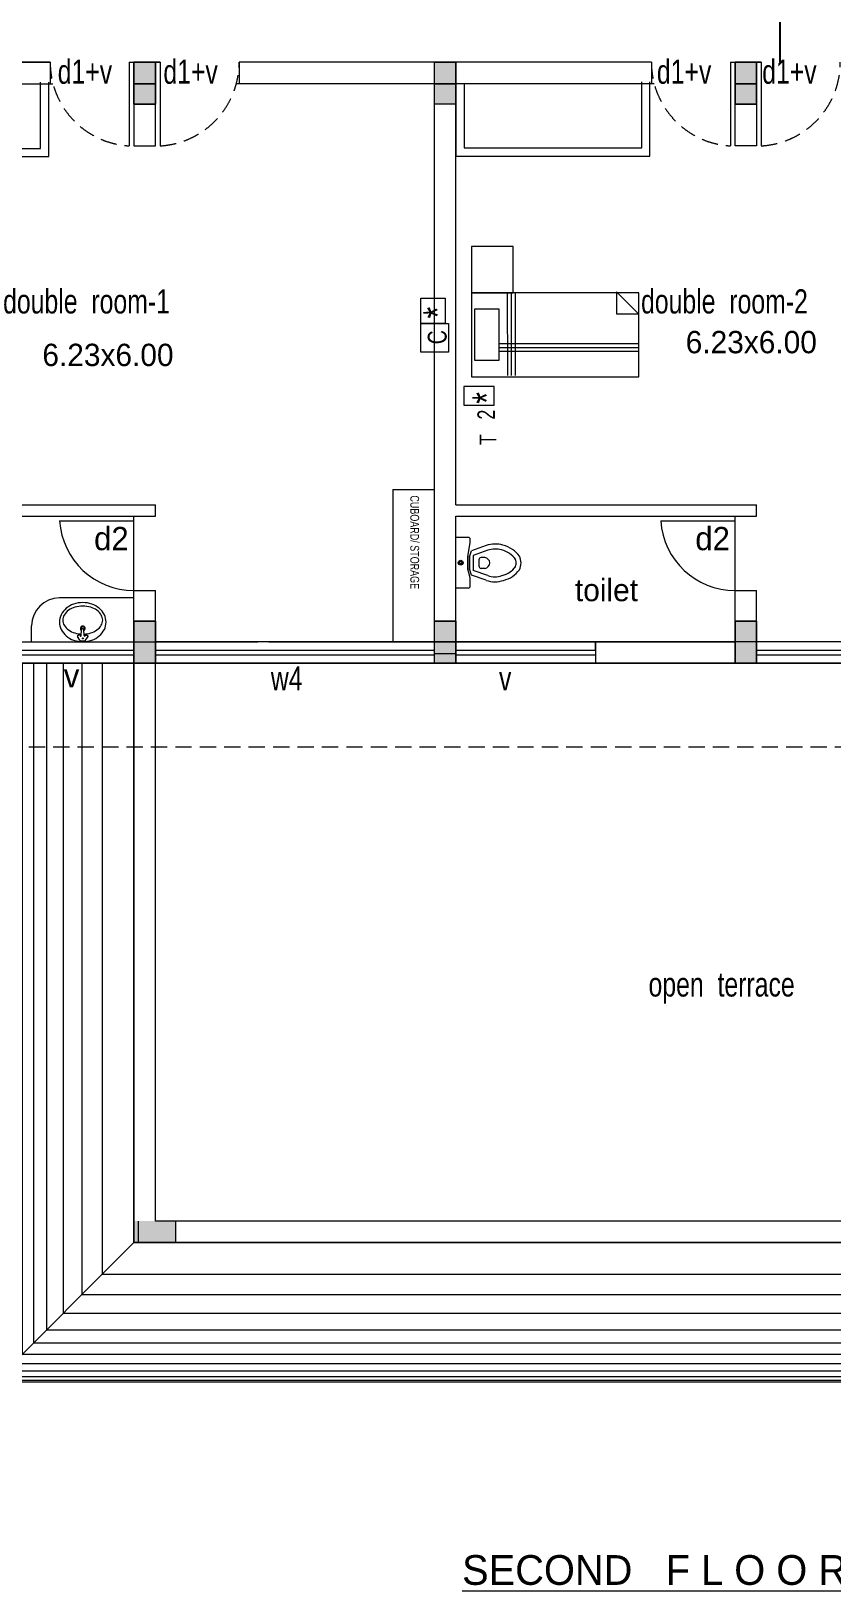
# Model space of a CAD drawing. Header units: metres. Extents: x 191982 to 427160, y -8904 to 80370.
# Drawn here: x 391584 to 400186, y -6639 to 10131 of the extents above; entities that cross this region are included whole.
import ezdxf

# ---------------------------------------------------------------- set-up
doc = ezdxf.new("R2010")
doc.units = ezdxf.units.M
doc.header["$LTSCALE"] = 700
doc.header["$MEASUREMENT"] = 0
doc.header["$PDMODE"] = 32
doc.linetypes.add('DASHED2', pattern=[0.375, 0.25, -0.125])
doc.layers.get('0').update_dxf_attribs({"lineweight": 9})
doc.layers.get('Defpoints').update_dxf_attribs({"lineweight": 9})
for name, color, linetype, lineweight in [('COLUMN', 7, 'Continuous', 9), ('FIRST FLOOR', 7, 'Continuous', 9), ('FURNITURE', 7, 'Continuous', 9), ('MAIN GATE', 7, 'Continuous', 9), ('NEW PLANS', 7, 'Continuous', 9), ('PLAN', 7, 'Continuous', 9)]:
    doc.layers.add(name, color=color, linetype=linetype, lineweight=lineweight)
doc.styles.add('RVR', font='MOD20.TTF')
doc.styles.get("Standard").update_dxf_attribs({"font": 'swisscl.ttf'})
doc.dimstyles.get("Standard").update_dxf_attribs({"dimtxt": 0.23, "dimasz": 0.23, "dimexe": 0.05, "dimexo": 0.05, "dimgap": 0.06, "dimtad": 0, "dimzin": 0, "dimdsep": 46, "dimtxsty": 'Standard', "dimcen": 0, "dimse1": 1, "dimse2": 1, "dimadec": 0, "dimazin": 0, "dimtfac": 1, "dimtofl": 0, "dimtmove": 2, "dimatfit": 0, "dimfxl": 0.18, "dimtolj": 1, "dimtzin": 0, "dimarcsym": 0})

# ---------------------------------------------------------------- blocks, each defined once
blk = doc.blocks.new('*D44')
at = {"layer": 'Defpoints', "color": 0, "transparency": 16777216}
for p in [(399632, 12797), (400094, 12797), (400094, 9797)]:
    blk.add_point(p, dxfattribs=at)
at = {"layer": 'NEW PLANS', "color": 0, "lineweight": -2, "transparency": 16777216}
for p, q in [((399632, 12796), (399632, 11297)), ((399632, 9797), (399632, 11296))]:
    blk.add_line(p, q, dxfattribs=at)
at = {"layer": 'NEW PLANS', "color": 0, "transparency": 16777216}
for points in [[(399632, 12796), (399632, 12796), (399632, 12797)], [(399632, 9797), (399632, 9797), (399632, 9797)]]:
    blk.add_solid(points, dxfattribs=at)
at = {"layer": 'NEW PLANS', "color": 0, "transparency": 16777216, "insert": (399632, 11297), "char_height": 0.23, "attachment_point": 5, "rotation": 90}
blk.add_mtext('\\A1;3000.00', dxfattribs=at)
blk = doc.blocks.new('BASIN')
at = {"layer": 'PLAN'}
for p, q in [((-0.066, 0.016), (-0.128, 0.012)), ((-0.073, 0.04), (-0.062, 0.056)), ((-0.063, 0.027), (-0.072, 0.033)), ((-0.016, 0.031), (-0.055, 0.058)), ((-0.01, -0.019), (-0.01, 0.019)), ((-0.066, -0.016), (-0.128, -0.012)), ((-0.073, -0.04), (-0.062, -0.056)), ((-0.063, -0.027), (-0.072, -0.033)), ((-0.016, -0.031), (-0.055, -0.058))]:
    blk.add_line(p, q, dxfattribs=at)
blk.add_lwpolyline([(-0.21, -0.25, 0.114941), (-0.132, -0.232, 0.103853), (-0.062, -0.177, 0.091249), (-0.016, -0.098, 0.083978), (0, 0, 0.083978), (-0.016, 0.098, 0.091249), (-0.062, 0.177, 0.103853), (-0.132, 0.232, 0.114941), (-0.21, 0.25, 0.114941), (-0.289, 0.232, 0.103853), (-0.359, 0.177, 0.091249), (-0.404, 0.098, 0.083978), (-0.42, 0, 0.083978), (-0.404, -0.098, 0.091249), (-0.359, -0.177, 0.103853), (-0.289, -0.232, 0.114941)], format="xyb", close=True, dxfattribs=at)
for points in [[(-0.082, 0.015, 0.058321), (-0.094, 0.085, 0.08231), (-0.126, 0.152, 0.106842), (-0.177, 0.199, 0.134388), (-0.232, 0.214, 0.134388), (-0.286, 0.199, 0.106842), (-0.338, 0.152, 0.08231), (-0.37, 0.085, 0.070665), (-0.382, 0)], [(-0.382, 0, 0.070665), (-0.37, -0.085, 0.08231), (-0.338, -0.152, 0.106842), (-0.286, -0.199, 0.134388), (-0.232, -0.214, 0.134388), (-0.177, -0.199, 0.106842), (-0.126, -0.152, 0.08231), (-0.094, -0.085, 0.058296), (-0.082, -0.015)]]:
    blk.add_lwpolyline(points, format="xyb", dxfattribs=at)
for radius in [0.00569, 0.00369]:
    blk.add_circle((-0.035, 0), radius, dxfattribs=at)
for centre, radius, start, end in [((-0.142, 0), 0.0257, 30.8964, 331.2082), ((-0.142, 0), 0.0188, 42.6613, 320.6475), ((-0.128, 0), 0.0123, 89.7573, 270.2427), ((-0.069, 0.037), 0.005, 145.9627, 235.9627), ((-0.066, 0.022), 0.0059, 268.9223, 55.3976), ((-0.058, 0.053), 0.005, 55.9627, 145.9627), ((-0.025, 0.02), 0.0144, 358.4, 54.5147), ((-0.069, -0.037), 0.005, 123.9181, 214.0373), ((-0.066, -0.022), 0.0059, 304.6024, 91.0777), ((-0.058, -0.053), 0.005, 214.0373, 304.0009), ((-0.025, -0.02), 0.0144, 305.4853, 1.6)]:
    blk.add_arc(centre, radius, start, end, dxfattribs=at)
blk = doc.blocks.new('EWC')
at = {"layer": 'COLUMN'}
blk.add_line((-0.273, 0), (0.273, 0), dxfattribs=at)
at = {"layer": 'PLAN'}
for p, q in [((-0.273, -0.132), (-0.273, 0)), ((0.273, -0.132), (0.273, 0)), ((-0.251, -0.153), (-0.164, -0.153)), ((-0.189, -0.325), (-0.134, -0.167)), ((-0.164, -0.153), (-0.068, -0.126)), ((-0.134, -0.167), (-0.065, -0.147)), ((-0.068, -0.126), (0.068, -0.126)), ((0.068, -0.126), (-0.068, -0.126)), ((0.065, -0.147), (-0.065, -0.147)), ((0.065, -0.147), (0.129, -0.166)), ((0.068, -0.126), (0.214, -0.153)), ((0.185, -0.325), (0.129, -0.166)), ((0.214, -0.153), (0.251, -0.153)), ((-0.139, -0.343), (-0.083, -0.184)), ((0.079, -0.184), (-0.083, -0.184)), ((-0.06, -0.272), (-0.06, -0.311)), ((0.03, -0.245), (-0.034, -0.245)), ((0.056, -0.311), (0.056, -0.272)), ((0.134, -0.343), (0.079, -0.184))]:
    blk.add_line(p, q, dxfattribs=at)
for radius in [0.026, 0.0118]:
    blk.add_circle((0, -0.051), radius, dxfattribs=at)
for centre, radius, start, end in [((-0.251, -0.132), 0.0216, 180, 270), ((-0.014, -0.049), 0.0036, 90.2071, 251.7929), ((-0.013, -0.057), 0.0036, 126.2071, 287.7929), ((0, -0.051), 0.0153, 184.4559, 193.5441), ((0, -0.051), 0.0153, 220.4559, 229.5441), ((-0.006, -0.064), 0.0036, 162.2071, 323.7929), ((0, -0.051), 0.0153, 256.4559, 265.5441), ((0.002, -0.065), 0.0036, 198.2071, 359.7929), ((0, -0.051), 0.0153, 292.4559, 301.5441), ((0.01, -0.061), 0.0036, 234.2071, 35.7929), ((0, -0.051), 0.0153, 328.4559, 337.5441), ((0.014, -0.053), 0.0036, 270.2071, 71.7929), ((0.251, -0.132), 0.0216, 270, 360), ((0.083, -0.418), 0.288, 161.1646, 180), ((-0.034, -0.272), 0.0263, 90, 180), ((0.005, -0.298), 0.067, 190.924, 265.0214), ((-0.011, -0.298), 0.0682, 279.0784, 348.785), ((0.03, -0.272), 0.0263, 360, 90), ((-0.087, -0.418), 0.288, 360, 18.8354), ((0.083, -0.418), 0.288, 180, 198.8354), ((0.083, -0.418), 0.234, 161.1646, 180), ((0.083, -0.418), 0.234, 180, 198.8354), ((0.16, -0.418), 0.308, 194.9626, 211.7838), ((0, -0.365), 0.000539, 260.7056, 283.4198), ((-0.181, -0.403), 0.33, 327.6462, 344.7553), ((-0.087, -0.418), 0.234, 360, 18.8354), ((-0.019, -0.432), 0.166, 341.1646, 3.7754), ((-0.019, -0.432), 0.22, 341.1646, 3.7754), ((0.16, -0.418), 0.362, 194.9626, 211.7838), ((0.107, -0.432), 0.309, 214.6359, 233.9389), ((0.107, -0.432), 0.255, 214.6359, 233.9389), ((-0.002, -0.537), 0.109, 243.2988, 270), ((-0.002, -0.537), 0.109, 270, 296.7012), ((-0.111, -0.432), 0.255, 306.0611, 325.3641), ((-0.111, -0.432), 0.309, 306.0611, 325.3641), ((-0.181, -0.403), 0.384, 327.6462, 344.7553), ((-0.002, -0.537), 0.162, 243.2988, 270), ((-0.002, -0.537), 0.162, 270, 296.7012)]:
    blk.add_arc(centre, radius, start, end, dxfattribs=at)
blk = doc.blocks.new('A$C68D14229')
for p, q in [((0.53, 0.15), (0.53, 72.15)), ((0.53, 72.15), (36.53, 72.15)), ((36.53, 72.15), (36.53, 0.15)), ((22.29, 60.4), (22.29, 0.15)), ((23.96, 60.4), (23.96, 0.15)), ((25.62, 60.4), (25.62, 0.15)), ((0.53, 56.71), (36, 56.69)), ((0.53, 55.02), (36, 55.02)), ((0.53, 53.36), (36, 53.36)), ((0.11, 9.73), (9.63, 0.15)), ((9.63, 9.58), (0.11, 9.58)), ((9.63, 0), (9.63, 9.58)), ((36.53, 0.15), (0.53, 0.15))]:
    blk.add_line(p, q)
blk.add_lwpolyline([(29.63, 70.7), (7.38, 70.7), (7.38, 60.4), (29.63, 60.4)], close=True)

msp = doc.modelspace()

# ---------------------------------------------------------------- hatches: boundary and pattern name
at = {"layer": 'NEW PLANS'}
for points in [[(392687.772, 9576.692), (392687.772, 9796.692), (392917.772, 9796.692), (392917.772, 9576.692)], [(392687.772, 9576.692), (392687.772, 9796.692), (392917.772, 9796.692), (392917.772, 9576.692)], [(392687.772, 9566.692), (392917.772, 9566.692), (392917.772, 9796.692), (392687.772, 9796.692)], [(392917.772, 9566.692), (392687.772, 9566.692), (392687.772, 9796.692), (392917.772, 9796.692)], [(392687.772, 9576.692), (392687.772, 9796.692), (392917.772, 9796.692), (392917.772, 9576.692)], [(392687.772, 9566.692), (392917.772, 9566.692), (392917.772, 9796.692), (392687.772, 9796.692)], [(392687.772, 9566.692), (392917.772, 9566.692), (392917.772, 9796.692), (392687.772, 9796.692)], [(392687.772, 9566.692), (392917.772, 9566.692), (392917.772, 9796.692), (392687.772, 9796.692)], [(392687.772, 9566.692), (392917.772, 9566.692), (392917.772, 9796.692), (392687.772, 9796.692)], [(392917.772, 9566.692), (392687.772, 9566.692), (392687.772, 9796.692), (392917.772, 9796.692)], [(395917.772, 9576.692), (395917.772, 9796.692), (396147.772, 9796.692), (396147.772, 9576.692)], [(399147.772, 9576.692), (399147.772, 9796.692), (399377.772, 9796.692), (399377.772, 9576.692)], [(399147.772, 9566.692), (399377.772, 9566.692), (399377.772, 9796.692), (399147.772, 9796.692)], [(399147.772, 9566.692), (399377.772, 9566.692), (399377.772, 9796.692), (399147.772, 9796.692)], [(399147.772, 9566.692), (399377.772, 9566.692), (399377.772, 9796.692), (399147.772, 9796.692)], [(399147.772, 9566.692), (399377.772, 9566.692), (399377.772, 9796.692), (399147.772, 9796.692)], [(399377.772, 9566.692), (399147.772, 9566.692), (399147.772, 9796.692), (399377.772, 9796.692)], [(392687.772, 9576.692), (392917.772, 9576.692), (392917.772, 9346.692), (392687.772, 9346.692)], [(392687.772, 9576.692), (392917.772, 9576.692), (392917.772, 9346.692), (392687.772, 9346.692)], [(392687.772, 9576.692), (392917.772, 9576.692), (392917.772, 9346.692), (392687.772, 9346.692)], [(392687.772, 9566.692), (392687.772, 9346.692), (392917.772, 9346.692), (392917.772, 9566.692)], [(392917.772, 9566.692), (392917.772, 9346.692), (392687.772, 9346.692), (392687.772, 9566.692)], [(392687.772, 9566.692), (392687.772, 9346.692), (392917.772, 9346.692), (392917.772, 9566.692)], [(392687.772, 9566.692), (392687.772, 9346.692), (392917.772, 9346.692), (392917.772, 9566.692)], [(392687.772, 9566.692), (392687.772, 9346.692), (392917.772, 9346.692), (392917.772, 9566.692)], [(392687.772, 9566.692), (392687.772, 9346.692), (392917.772, 9346.692), (392917.772, 9566.692)], [(392917.772, 9566.692), (392917.772, 9346.692), (392687.772, 9346.692), (392687.772, 9566.692)], [(395917.772, 9576.692), (396147.772, 9576.692), (396147.772, 9346.692), (395917.772, 9346.692)], [(399147.772, 9576.692), (399377.772, 9576.692), (399377.772, 9346.692), (399147.772, 9346.692)], [(399147.772, 9566.692), (399147.772, 9346.692), (399377.772, 9346.692), (399377.772, 9566.692)], [(399147.772, 9566.692), (399147.772, 9346.692), (399377.772, 9346.692), (399377.772, 9566.692)], [(399147.772, 9566.692), (399147.772, 9346.692), (399377.772, 9346.692), (399377.772, 9566.692)], [(399147.772, 9566.692), (399147.772, 9346.692), (399377.772, 9346.692), (399377.772, 9566.692)], [(399377.772, 9566.692), (399377.772, 9346.692), (399147.772, 9346.692), (399147.772, 9566.692)], [(392687.772, 3566.692), (392687.772, 3786.692), (392917.772, 3786.692), (392917.772, 3566.692)], [(392917.772, 3566.692), (392687.772, 3566.692), (392687.772, 3786.692), (392917.772, 3786.692)], [(392917.772, 3566.692), (392687.772, 3566.692), (392687.772, 3786.692), (392917.772, 3786.692)], [(392687.772, 3566.692), (392917.772, 3566.692), (392917.772, 3786.692), (392687.772, 3786.692)], [(392687.772, 3566.692), (392917.772, 3566.692), (392917.772, 3786.692), (392687.772, 3786.692)], [(395917.772, 3566.692), (395917.772, 3786.692), (396147.772, 3786.692), (396147.772, 3566.692)], [(399147.772, 3566.692), (399147.772, 3786.692), (399377.772, 3786.692), (399377.772, 3566.692)], [(399147.772, 3566.692), (399147.772, 3786.692), (399377.772, 3786.692), (399377.772, 3566.692)], [(399377.772, 3566.692), (399147.772, 3566.692), (399147.772, 3786.692), (399377.772, 3786.692)], [(399377.772, 3566.692), (399147.772, 3566.692), (399147.772, 3786.692), (399377.772, 3786.692)], [(399147.772, 3566.692), (399377.772, 3566.692), (399377.772, 3786.692), (399147.772, 3786.692)], [(399147.772, 3566.692), (399377.772, 3566.692), (399377.772, 3786.692), (399147.772, 3786.692)], [(392687.772, 3566.692), (392917.772, 3566.692), (392917.772, 3336.692), (392687.772, 3336.692)], [(392917.772, 3336.692), (392687.772, 3336.692), (392687.772, 3566.692), (392917.772, 3566.692)], [(392917.772, 3336.692), (392687.772, 3336.692), (392687.772, 3566.692), (392917.772, 3566.692)], [(392687.772, 3336.692), (392917.772, 3336.692), (392917.772, 3566.692), (392687.772, 3566.692)], [(392687.772, 3336.692), (392917.772, 3336.692), (392917.772, 3566.692), (392687.772, 3566.692)], [(395917.772, 3566.692), (396147.772, 3566.692), (396147.772, 3336.692), (395917.772, 3336.692)], [(399147.772, 3566.692), (399377.772, 3566.692), (399377.772, 3336.692), (399147.772, 3336.692)], [(399147.772, 3566.692), (399377.772, 3566.692), (399377.772, 3336.692), (399147.772, 3336.692)], [(399377.772, 3336.692), (399147.772, 3336.692), (399147.772, 3566.692), (399377.772, 3566.692)], [(399377.772, 3336.692), (399147.772, 3336.692), (399147.772, 3566.692), (399377.772, 3566.692)], [(399147.772, 3336.692), (399377.772, 3336.692), (399377.772, 3566.692), (399147.772, 3566.692)], [(399147.772, 3336.692), (399377.772, 3336.692), (399377.772, 3566.692), (399147.772, 3566.692)]]:
    msp.add_hatch(color=256, dxfattribs=at).paths.add_polyline_path(points)
at = {"layer": 'PLAN'}
msp.add_hatch(color=256, dxfattribs=at).paths.add_polyline_path([(393137.772, -2893.308), (393137.772, -2663.308), (392917.772, -2663.308), (392687.772, -2663.308), (392687.772, -2893.308)])

# ---------------------------------------------------------------- linework, layer by layer
for points in [[(395771.461, 6987.169), (395771.461, 7259.976), (396033.203, 7259.976), (396033.203, 6987.169)], [(395771.461, 6680.261), (395771.461, 6987.169), (396065.921, 6987.169), (396065.921, 6680.261)], [(396232.33, 6309.087), (396232.33, 6111.291), (396556.796, 6111.291), (396556.796, 6309.087)]]:
    msp.add_lwpolyline(points, close=True)
at = {"layer": 'FURNITURE'}
for p, q in [((391684.242, 8871.353), (391684.242, 9581.329)), ((391771.999, 8783.595), (391771.999, 9581.329)), ((396147.772, 9571.692), (396147.772, 8788.595)), ((396235.529, 9571.692), (396235.529, 8876.353)), ((398144.242, 8876.353), (398144.242, 9586.329)), ((398231.999, 8788.595), (398231.999, 9586.329)), ((389687.772, 8783.595), (391771.999, 8783.595)), ((389775.529, 8871.353), (391684.242, 8871.353)), ((396147.772, 8788.595), (398231.999, 8788.595)), ((396235.529, 8876.353), (398144.242, 8876.353)), ((395467.772, 5201.718), (395467.772, 3566.692)), ((395467.772, 5201.718), (395917.772, 5201.718)), ((395467.772, 3566.692), (395917.772, 3566.692))]:
    msp.add_line(p, q, dxfattribs=at)
msp.add_lwpolyline([(396763.694, 7816.303), (396313.694, 7816.303), (396313.694, 7316.303), (396763.694, 7316.303)], close=True, dxfattribs=at)
at = {"layer": 'MAIN GATE'}
for p, q in [((392917.772, 4916.692), (392917.772, 5036.692)), ((396147.772, 5036.692), (399377.772, 5036.692)), ((399377.772, 4916.692), (399377.772, 5036.692)), ((392687.772, 4916.692), (392917.772, 4916.692)), ((392687.772, 4116.692), (392687.772, 4916.692)), ((396147.772, 4916.692), (399377.772, 4916.692)), ((399147.772, 3786.692), (399147.772, 4916.692)), ((399147.772, 4916.692), (399377.772, 4916.692)), ((399147.772, 4116.692), (399147.772, 4916.692)), ((392687.772, 4036.692), (391887.772, 4036.692)), ((392687.772, 3786.692), (392687.772, 4116.692)), ((392687.772, 4116.692), (392917.772, 4116.692)), ((392917.772, 3786.692), (392917.772, 4116.692)), ((399147.772, 4116.692), (399377.772, 4116.692)), ((399377.772, 3786.692), (399377.772, 4116.692)), ((391587.772, 3566.692), (391587.772, 3736.692)), ((392687.772, 3336.692), (392687.772, 3566.692)), ((396147.772, 3426.692), (396147.772, 3566.692)), ((396147.772, 3566.692), (396147.772, 3336.692)), ((397647.772, 3476.692), (397647.772, 3566.692)), ((397647.772, 3566.692), (397647.772, 3336.692)), ((391187.772, 3476.692), (392687.772, 3476.692)), ((391187.772, 3426.692), (392687.772, 3426.692)), ((392917.772, 3476.692), (395917.772, 3476.692)), ((392917.772, 3426.692), (395917.772, 3426.692)), ((396147.772, 3476.692), (397647.772, 3476.692)), ((396147.772, 3426.692), (397647.772, 3426.692)), ((399377.772, 3476.692), (402377.772, 3476.692)), ((399377.772, 3426.692), (402377.772, 3426.692)), ((392917.772, 3336.692), (394137.772, 3336.692)), ((399147.772, 3336.692), (397927.772, 3336.692)), ((399377.772, 3336.692), (400597.772, 3336.692))]:
    msp.add_line(p, q, dxfattribs=at)
for points in [[(392687.772, 8898.082), (392917.772, 8898.082), (392917.772, 9346.692), (392687.772, 9346.692)], [(399377.772, 8898.082), (399147.772, 8898.082), (399147.772, 9346.692), (399377.772, 9346.692)]]:
    msp.add_lwpolyline(points, close=True, dxfattribs=at)
at = {"layer": 'MAIN GATE', "linetype": 'DASHED2'}
for centre, start, end in [((392687.772, 9796.692), 180, 266.8152615), ((392917.772, 9796.692), 273.1847385, 0), ((399147.772, 9796.692), 180, 266.8152615), ((399377.772, 9796.692), 273.1847385, 0)]:
    msp.add_arc(centre, 900, start, end, dxfattribs=at)
at = {"layer": 'MAIN GATE'}
for centre, radius, start, end in [((392687.772, 4916.692), 800, 183.5833217, 270), ((399147.772, 4916.692), 800, 183.5833217, 270), ((391887.772, 3736.692), 300, 90, 180)]:
    msp.add_arc(centre, radius, start, end, dxfattribs=at)
at = {"layer": 'NEW PLANS'}
for p, q in [((391787.772, 9796.692), (389687.772, 9796.692)), ((389687.772, 9796.692), (391787.772, 9796.692)), ((391787.772, 9796.692), (391787.772, 9566.692)), ((392637.772, 9796.692), (392637.772, 8898.082)), ((392637.772, 9796.692), (392687.772, 9796.692)), ((392917.772, 9796.692), (392687.772, 9796.692)), ((392687.772, 9796.692), (392917.772, 9796.692)), ((392917.772, 9796.692), (392687.772, 9796.692)), ((392917.772, 9796.692), (392687.772, 9796.692)), ((392917.772, 9796.692), (392687.772, 9796.692)), ((392687.772, 9346.692), (392687.772, 9796.692)), ((392687.772, 9796.692), (392917.772, 9796.692)), ((392917.772, 9796.692), (392687.772, 9796.692)), ((392687.772, 9796.692), (392687.772, 9346.692)), ((392687.772, 9796.692), (392687.772, 9346.692)), ((392687.772, 9796.692), (392687.772, 9346.692)), ((392687.772, 9796.692), (392687.772, 9346.692)), ((392687.772, 9796.692), (392687.772, 9346.692)), ((392687.772, 9796.692), (392687.772, 9346.692)), ((392687.772, 9796.692), (392967.772, 9796.692)), ((392917.772, 9346.692), (392917.772, 9796.692)), ((392917.772, 9346.692), (392917.772, 9796.692)), ((392917.772, 9796.692), (392917.772, 9346.692)), ((392917.772, 9796.692), (392917.772, 9346.692)), ((392917.772, 9796.692), (392917.772, 9346.692)), ((392917.772, 9796.692), (392917.772, 9346.692)), ((392917.772, 9796.692), (392917.772, 9346.692)), ((392917.772, 9796.692), (392917.772, 9346.692)), ((392967.772, 9796.692), (392917.772, 9796.692)), ((392967.772, 9796.692), (392917.772, 9796.692)), ((392917.772, 9346.692), (392917.772, 9796.692)), ((392917.772, 9796.692), (392917.772, 9346.692)), ((392917.772, 9796.692), (392917.772, 9346.692)), ((392917.772, 9796.692), (392917.772, 9346.692)), ((392917.772, 9796.692), (392917.772, 9346.692)), ((392917.772, 9796.692), (392917.772, 9346.692)), ((392917.772, 9796.692), (392917.772, 9346.692)), ((392967.772, 9796.692), (392917.772, 9796.692)), ((392967.772, 9796.692), (392967.772, 8898.082)), ((398247.772, 9796.692), (393817.772, 9796.692)), ((393817.772, 9796.692), (393817.772, 9566.692)), ((396147.772, 9796.692), (395917.772, 9796.692)), ((395917.772, 9346.692), (395917.772, 9796.692)), ((395917.772, 9796.692), (396147.772, 9796.692)), ((396147.772, 9796.692), (395917.772, 9796.692)), ((396147.772, 9346.692), (396147.772, 9796.692)), ((396147.772, 5036.692), (396147.772, 9796.692)), ((398247.772, 9796.692), (398247.772, 9566.692)), ((399097.772, 9796.692), (399097.772, 8898.082)), ((399097.772, 9796.692), (399147.772, 9796.692)), ((399377.772, 9796.692), (399147.772, 9796.692)), ((399147.772, 9346.692), (399147.772, 9796.692)), ((399147.772, 9796.692), (399377.772, 9796.692)), ((399377.772, 9796.692), (399147.772, 9796.692)), ((399147.772, 9796.692), (399147.772, 9346.692)), ((399147.772, 9796.692), (399147.772, 9346.692)), ((399147.772, 9796.692), (399147.772, 9346.692)), ((399147.772, 9796.692), (399147.772, 9346.692)), ((399147.772, 9796.692), (399147.772, 9346.692)), ((399147.772, 9796.692), (399147.772, 9346.692)), ((399147.772, 9796.692), (399427.772, 9796.692)), ((399377.772, 9346.692), (399377.772, 9796.692)), ((399377.772, 9796.692), (399377.772, 9346.692)), ((399377.772, 9796.692), (399377.772, 9346.692)), ((399377.772, 9796.692), (399377.772, 9346.692)), ((399377.772, 9796.692), (399377.772, 9346.692)), ((399377.772, 9796.692), (399377.772, 9346.692)), ((399377.772, 9796.692), (399377.772, 9346.692)), ((399427.772, 9796.692), (399377.772, 9796.692)), ((399427.772, 9796.692), (399377.772, 9796.692)), ((399377.772, 9346.692), (399377.772, 9796.692)), ((399377.772, 9796.692), (399377.772, 9346.692)), ((399377.772, 9796.692), (399377.772, 9346.692)), ((399377.772, 9796.692), (399377.772, 9346.692)), ((399377.772, 9796.692), (399377.772, 9346.692)), ((399377.772, 9796.692), (399377.772, 9346.692)), ((399377.772, 9796.692), (399377.772, 9346.692)), ((399427.772, 9796.692), (399377.772, 9796.692)), ((399427.772, 9796.692), (399427.772, 8898.082)), ((389687.772, 9566.692), (391817.657, 9566.692)), ((392917.772, 9566.692), (392687.772, 9566.692)), ((392687.772, 9566.692), (392917.772, 9566.692)), ((392687.772, 9566.692), (392917.772, 9566.692)), ((392917.772, 9566.692), (392687.772, 9566.692)), ((392687.772, 9566.692), (392917.772, 9566.692)), ((392687.772, 9566.692), (392917.772, 9566.692)), ((398277.657, 9566.692), (393787.887, 9566.692)), ((396147.772, 9566.692), (395917.772, 9566.692)), ((395917.772, 9566.692), (396147.772, 9566.692)), ((399377.772, 9566.692), (399147.772, 9566.692)), ((399147.772, 9566.692), (399377.772, 9566.692)), ((399147.772, 9566.692), (399377.772, 9566.692)), ((392917.772, 9346.692), (392687.772, 9346.692)), ((392687.772, 9346.692), (392917.772, 9346.692)), ((392917.772, 9346.692), (392687.772, 9346.692)), ((392917.772, 9346.692), (392687.772, 9346.692)), ((392917.772, 9346.692), (392687.772, 9346.692)), ((392917.772, 9346.692), (392687.772, 9346.692)), ((392687.772, 9346.692), (392917.772, 9346.692)), ((395917.772, 3786.692), (395917.772, 9346.692)), ((399377.772, 9346.692), (399147.772, 9346.692)), ((399377.772, 9346.692), (399147.772, 9346.692)), ((399377.772, 9346.692), (399147.772, 9346.692)), ((399377.772, 9346.692), (399147.772, 9346.692)), ((399147.772, 9346.692), (399377.772, 9346.692)), ((395917.772, 3786.692), (395917.772, 8036.692)), ((389687.772, 5036.692), (392917.772, 5036.692)), ((389687.772, 4916.692), (392687.772, 4916.692)), ((391889.336, 4866.692), (392687.772, 4866.692)), ((396147.772, 3336.692), (396147.772, 4916.692)), ((398349.336, 4866.692), (399147.772, 4866.692)), ((392687.772, -2893.308), (392687.772, 3786.692)), ((392917.772, 3786.692), (392687.772, 3786.692)), ((392687.772, -2893.308), (392687.772, 3786.692)), ((392687.772, 3786.692), (392917.772, 3786.692)), ((392687.772, 3786.692), (392917.772, 3786.692)), ((392917.772, 3786.692), (392687.772, 3786.692)), ((392917.772, 3786.692), (392687.772, 3786.692)), ((392917.772, 3336.692), (392917.772, 3786.692)), ((392917.772, -2663.308), (392917.772, 3786.692)), ((392917.772, 3336.692), (392917.772, 3786.692)), ((392917.772, 3336.692), (392917.772, 3786.692)), ((392917.772, 3336.692), (392917.772, 3786.692)), ((392917.772, 3336.692), (392917.772, 3786.692)), ((392917.772, 3336.692), (392917.772, 3786.692)), ((392917.772, 3336.692), (392917.772, 3786.692)), ((392917.772, 3336.692), (392917.772, 3786.692)), ((392917.772, 3336.692), (392917.772, 3786.692)), ((392917.772, 3336.692), (392917.772, 3786.692)), ((392917.772, 3336.692), (392917.772, 3786.692)), ((392917.772, 3336.692), (392917.772, 3786.692)), ((392917.772, 3336.692), (392917.772, 3786.692)), ((392917.772, 3336.692), (392917.772, 3786.692)), ((395917.772, 3336.692), (395917.772, 3786.692)), ((396147.772, 3786.692), (395917.772, 3786.692)), ((396147.772, 3336.692), (396147.772, 3786.692)), ((399147.772, 3336.692), (399147.772, 3786.692)), ((399377.772, 3786.692), (399147.772, 3786.692)), ((399377.772, 3786.692), (399147.772, 3786.692)), ((399147.772, 3336.692), (399147.772, 3786.692)), ((399147.772, 3336.692), (399147.772, 3786.692)), ((399147.772, 3786.692), (399377.772, 3786.692)), ((399147.772, 3786.692), (399377.772, 3786.692)), ((399147.772, 3336.692), (399147.772, 3786.692)), ((399147.772, 3336.692), (399147.772, 3786.692)), ((399377.772, 3786.692), (399147.772, 3786.692)), ((399377.772, 3786.692), (399147.772, 3786.692)), ((399377.772, 3336.692), (399377.772, 3786.692)), ((399377.772, 3336.692), (399377.772, 3786.692)), ((399377.772, 3336.692), (399377.772, 3786.692)), ((399377.772, 3336.692), (399377.772, 3786.692)), ((399377.772, 3336.692), (399377.772, 3786.692)), ((399377.772, 3336.692), (399377.772, 3786.692)), ((391187.772, 3566.692), (394017.772, 3566.692)), ((394017.772, 3566.692), (392917.772, 3566.692)), ((394017.772, 3566.692), (392917.772, 3566.692)), ((394137.772, 3566.692), (392917.772, 3566.692)), ((399147.772, 3566.692), (394137.772, 3566.692)), ((396147.772, 3566.692), (394137.772, 3566.692)), ((394137.772, 3566.692), (399147.772, 3566.692)), ((399147.772, 3566.692), (397417.772, 3566.692)), ((399377.772, 3566.692), (399147.772, 3566.692)), ((399147.772, 3566.692), (399147.772, 3336.692)), ((400477.772, 3566.692), (399377.772, 3566.692)), ((396147.772, 3436.692), (395917.772, 3436.692)), ((407337.772, 3336.692), (391187.772, 3336.692)), ((391187.772, 3336.692), (407337.772, 3336.692)), ((398797.772, 3336.692), (397647.772, 3336.692)), ((392737.772, -2893.308), (392737.772, -2663.308)), ((405607.772, -2663.308), (392917.772, -2663.308)), ((393137.772, -2893.308), (393137.772, -2663.308)), ((391187.772, -4393.308), (392687.772, -2893.308)), ((405837.772, -2893.308), (392687.772, -2893.308)), ((405837.772, -2893.308), (392687.772, -2893.308))]:
    msp.add_line(p, q, dxfattribs=at)
for points in [[(392917.772, 9346.692), (392687.772, 9346.692), (392687.772, 9796.692), (392917.772, 9796.692)], [(392917.772, 9346.692), (392687.772, 9346.692), (392687.772, 9796.692), (392917.772, 9796.692)], [(392917.772, 9796.692), (392687.772, 9796.692), (392687.772, 9346.692), (392917.772, 9346.692)], [(392687.772, 9796.692), (392917.772, 9796.692), (392917.772, 9346.692), (392687.772, 9346.692)], [(392917.772, 9346.692), (392687.772, 9346.692), (392687.772, 9796.692), (392917.772, 9796.692)], [(392917.772, 9796.692), (392687.772, 9796.692), (392687.772, 9346.692), (392917.772, 9346.692)], [(392917.772, 9796.692), (392687.772, 9796.692), (392687.772, 9346.692), (392917.772, 9346.692)], [(392917.772, 9796.692), (392687.772, 9796.692), (392687.772, 9346.692), (392917.772, 9346.692)], [(392917.772, 9796.692), (392687.772, 9796.692), (392687.772, 9346.692), (392917.772, 9346.692)], [(392687.772, 9796.692), (392917.772, 9796.692), (392917.772, 9346.692), (392687.772, 9346.692)], [(396147.772, 9346.692), (395917.772, 9346.692), (395917.772, 9796.692), (396147.772, 9796.692)], [(399377.772, 9346.692), (399147.772, 9346.692), (399147.772, 9796.692), (399377.772, 9796.692)], [(399377.772, 9796.692), (399147.772, 9796.692), (399147.772, 9346.692), (399377.772, 9346.692)], [(399377.772, 9796.692), (399147.772, 9796.692), (399147.772, 9346.692), (399377.772, 9346.692)], [(399377.772, 9796.692), (399147.772, 9796.692), (399147.772, 9346.692), (399377.772, 9346.692)], [(399377.772, 9796.692), (399147.772, 9796.692), (399147.772, 9346.692), (399377.772, 9346.692)], [(399147.772, 9796.692), (399377.772, 9796.692), (399377.772, 9346.692), (399147.772, 9346.692)], [(392917.772, 3336.692), (392687.772, 3336.692), (392687.772, 3786.692), (392917.772, 3786.692)], [(392687.772, 3336.692), (392917.772, 3336.692), (392917.772, 3786.692), (392687.772, 3786.692)], [(392687.772, 3336.692), (392917.772, 3336.692), (392917.772, 3786.692), (392687.772, 3786.692)], [(392917.772, 3336.692), (392687.772, 3336.692), (392687.772, 3786.692), (392917.772, 3786.692)], [(392917.772, 3336.692), (392687.772, 3336.692), (392687.772, 3786.692), (392917.772, 3786.692)], [(396147.772, 3336.692), (395917.772, 3336.692), (395917.772, 3786.692), (396147.772, 3786.692)], [(399377.772, 3336.692), (399147.772, 3336.692), (399147.772, 3786.692), (399377.772, 3786.692)], [(399377.772, 3336.692), (399147.772, 3336.692), (399147.772, 3786.692), (399377.772, 3786.692)], [(399147.772, 3336.692), (399377.772, 3336.692), (399377.772, 3786.692), (399147.772, 3786.692)], [(399147.772, 3336.692), (399377.772, 3336.692), (399377.772, 3786.692), (399147.772, 3786.692)], [(399377.772, 3336.692), (399147.772, 3336.692), (399147.772, 3786.692), (399377.772, 3786.692)], [(399377.772, 3336.692), (399147.772, 3336.692), (399147.772, 3786.692), (399377.772, 3786.692)]]:
    msp.add_lwpolyline(points, close=True, dxfattribs=at)
for points in [[(391187.772, 3336.692), (391187.772, -4393.308), (407337.772, -4393.308), (407337.772, 3336.692)], [(391207.772, 3336.692), (391207.772, -4373.308), (407317.772, -4373.308), (407317.772, 3336.692)], [(391247.772, 3336.692), (391247.772, -4333.308), (407277.772, -4333.308), (407277.772, 3336.692)], [(391307.772, 3336.692), (391307.772, -4273.308), (407217.772, -4273.308), (407217.772, 3336.692)], [(391387.772, 3336.692), (391387.772, -4193.308), (407137.772, -4193.308), (407137.772, 3336.692)], [(391487.772, 3336.692), (391487.772, -4093.308), (407037.772, -4093.308), (407037.772, 3336.692)], [(391607.772, 3336.692), (391607.772, -3973.308), (406917.772, -3973.308), (406917.772, 3336.692)], [(391747.772, 3336.692), (391747.772, -3833.308), (406777.772, -3833.308), (406777.772, 3336.692)], [(391927.772, 3336.692), (391927.772, -3653.308), (406597.772, -3653.308), (406597.772, 3336.692)], [(392127.772, 3336.692), (392127.772, -3453.308), (406397.772, -3453.308), (406397.772, 3336.692)], [(392347.772, 3336.692), (392347.772, -3233.308), (406177.772, -3233.308), (406177.772, 3336.692)]]:
    msp.add_lwpolyline(points, dxfattribs=at)
at = {"layer": 'PLAN'}
msp.add_lwpolyline([(392687.772, 3336.692), (392687.772, -2893.308), (405837.772, -2893.308), (405837.772, 3336.692)], dxfattribs=at)
at = {"layer": 'PLAN', "linetype": 'DASHED2'}
msp.add_lwpolyline([(389457.772, 2436.692), (409067.772, 2436.692)], dxfattribs=at)

# ---------------------------------------------------------------- block references
at = {"layer": 'FURNITURE', "xscale": -25.000000000091, "yscale": 25.000000000091, "zscale": 25, "rotation": 90}
msp.add_blockref('A$C68D14229', (398117.567, 7329.503), dxfattribs=at)
at = {"layer": 'NEW PLANS', "xscale": 1000, "yscale": 1000, "zscale": 1000}
for name, p, rotation in [('EWC', (396147.772, 4415.62), 90.00000000000004), ('BASIN', (392137.772, 3566.692), 270)]:
    msp.add_blockref(name, p, dxfattribs=dict(at, rotation=rotation))

# ---------------------------------------------------------------- texts
at = {"attachment_point": 1}
for s, insert, char_height, width, rotation in [('*', (395798.148, 7039.84), 312.5, 171.65759, 92.2925521), ('C', (395848.032, 6760.933), 203.161, 111.59736, 92.2925521), ('*', (396322.878, 6125.892), 312.5, 171.65759, 90), ('2', (396378.189, 5954.983), 187.5, 102.99455, 90), ('T', (396400.858, 5682.432), 181.194, 99.53072, 90)]:
    msp.add_mtext(s, dxfattribs=dict(at, insert=insert, char_height=char_height, width=width, rotation=rotation))
at = {"layer": 'FIRST FLOOR'}
msp.add_text('CUBOARD/ STORAGE', height=94.08, rotation=270, dxfattribs=at).set_placement((395657.431, 5139.575))
at = {"layer": 'MAIN GATE', "style": 'RVR'}
for s, height, p in [('6.23x6.00', 240, (398616.275, 6668.014)), ('6.23x6.00', 240, (391703.748, 6530.259)), ('d2', 250, (392259.659, 4550.526)), ('d2', 250, (398719.659, 4550.526)), ('toilet', 240, (397426.202, 4001.916)), ('v', 250, (391933.874, 3075.828))]:
    msp.add_text(s, height=height, dxfattribs=at).set_placement(p)
at = {"layer": 'NEW PLANS'}
for s, p in [('d1+v', (391868.451, 9565.749)), ('d1+v', (393003.939, 9565.749)), ('d1+v', (398306.665, 9565.749)), ('d1+v', (399438.377, 9565.749)), ('double  room-1', (391281.764, 7095.63)), ('double  room-2', (398136.277, 7095.63)), ('w4', (394158.856, 3042.146)), ('v', (396610.161, 3042.146)), ('open  terrace', (398216.813, -248.726))]:
    msp.add_text(s, height=260, dxfattribs=at).set_placement(p)
at = {"layer": 'NEW PLANS', "style": 'RVR'}
msp.add_text('%%USECOND   F L O O R   P L A N', height=320, dxfattribs=at).set_placement((396213.276, -6574.604))

# ---------------------------------------------------------------- dimensions: what is measured, and where the dimension line sits
at = {"layer": 'NEW PLANS'}
dim = msp.add_linear_dim(base=(399632.442, 12796.692), p1=(400094.348, 9796.692), p2=(400094.348, 12796.692), angle=90, dimstyle='Standard', dxfattribs=at)
dim.commit()
dim.dimension.update_dxf_attribs({"geometry": '*D44', "text_midpoint": (399632.442, 11296.692)})

doc.saveas('drawing.dxf')
